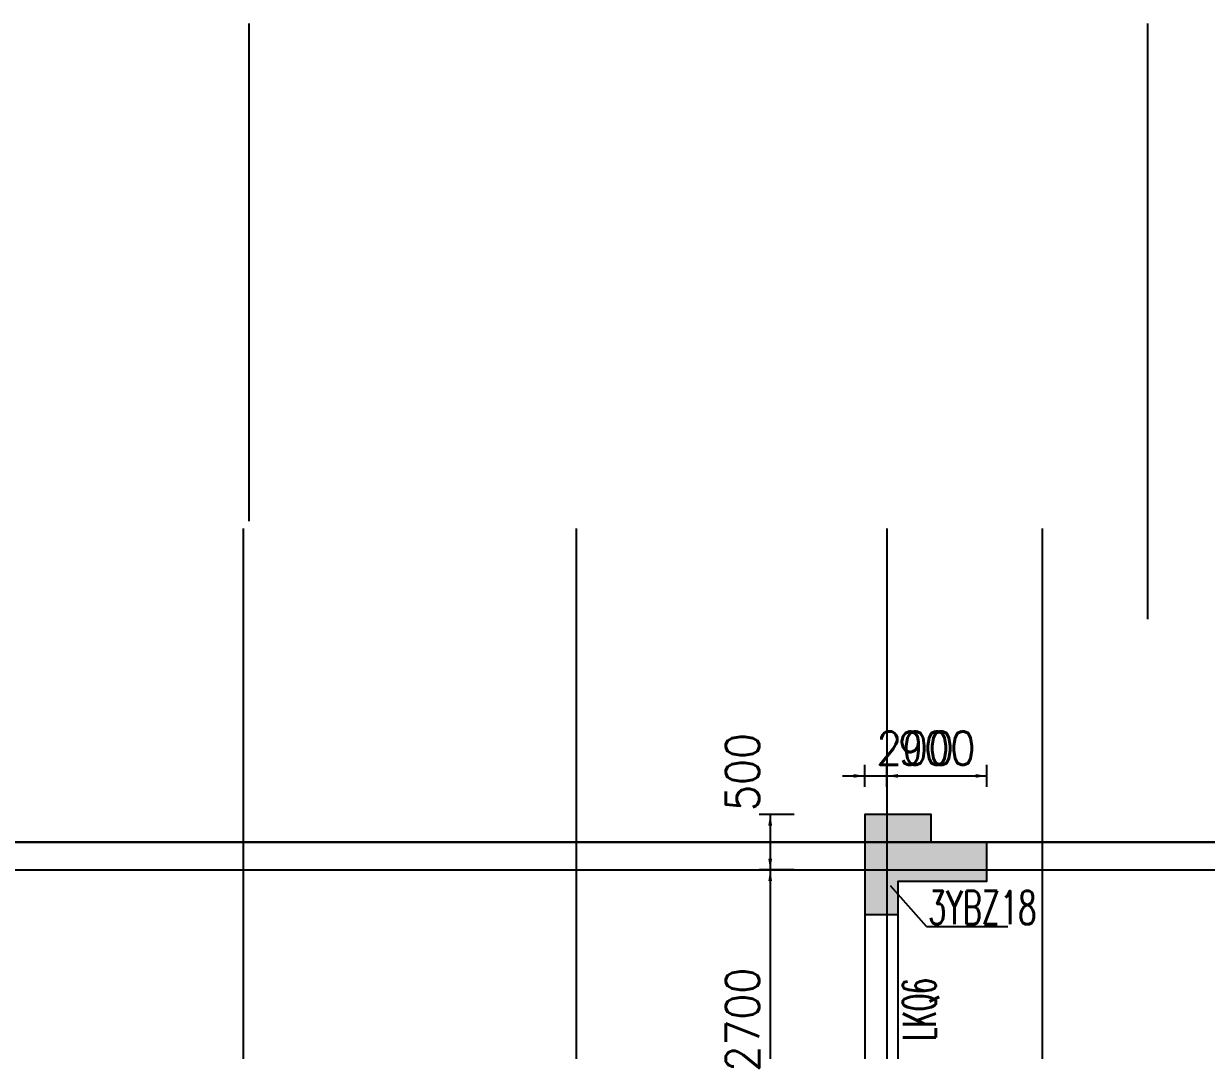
# Model space of a CAD drawing. Extents: x 387171 to 699106, y 11966 to 245688.
# Drawn here: x 498327 to 508987, y 229662 to 238913 of the extents above; entities that cross this region are included whole.
import ezdxf

# ---------------------------------------------------------------- set-up
doc = ezdxf.new("R2010")
doc.units = 0
doc.header["$LTSCALE"] = 100
doc.header["$MEASUREMENT"] = 0
for name, color, linetype in [('b边缘构件', 235, 'Continuous'), ('DOTE', 253, 'Continuous'), ('Q-TEXT', 2, 'Continuous'), ('wall-主楼', 2, 'Continuous'), ('Y阴影', 254, 'Continuous'), ('小尺寸', 4, 'Continuous'), ('边缘构件标注', 1, 'Continuous')]:
    doc.layers.add(name, color=color, linetype=linetype)
doc.styles.get("Standard").update_dxf_attribs({"font": 'standard'})
doc.dimstyles.get("Standard").update_dxf_attribs({"dimtxt": 300, "dimasz": 100, "dimexe": 100, "dimexo": 250, "dimgap": 100, "dimtad": 0, "dimtoh": 1, "dimdec": 0, "dimdsep": 46, "dimcen": 0.09, "dimclrt": 7, "dimadec": 0, "dimazin": 0, "dimtfac": 1, "dimtdec": 4, "dimtofl": 0, "dimtmove": 0, "dimatfit": 3, "dimfxl": 1, "dimtolj": 1, "dimtzin": 0, "dimarcsym": 0})

# ---------------------------------------------------------------- blocks, each defined once
blk = doc.blocks.new('*D2259')
at = {"layer": '小尺寸', "color": 0, "linetype": 'ByBlock', "lineweight": -2}
for p, q in [((505908, 232038), (505908, 232235)), ((506108, 232038), (506108, 232235)), ((505708, 232135), (506308, 232135))]:
    blk.add_line(p, q, dxfattribs=at)
for points in [[(505908, 232135), (505808, 232118), (505808, 232152)], [(506108, 232135), (506208, 232152), (506208, 232118)]]:
    blk.add_solid(points, dxfattribs=at)
at = {"layer": '小尺寸', "color": 7, "linetype": 'Continuous', "lineweight": -2, "insert": (506363, 232385), "char_height": 300, "width": 566.67, "attachment_point": 5, "rotation": 359.9997}
blk.add_mtext('200', dxfattribs=at)
blk = doc.blocks.new('*D775')
at = {"layer": '小尺寸', "color": 0, "linetype": 'ByBlock', "lineweight": -2}
for p, q in [((506108, 232038), (506108, 232235)), ((507008, 232038), (507008, 232235)), ((506108, 232135), (507008, 232135))]:
    blk.add_line(p, q, dxfattribs=at)
for points in [[(506108, 232135), (506208, 232152), (506208, 232118)], [(507008, 232135), (506908, 232118), (506908, 232152)]]:
    blk.add_solid(points, dxfattribs=at)
at = {"layer": '小尺寸', "color": 7, "linetype": 'Continuous', "lineweight": -2, "insert": (506558, 232385), "char_height": 300, "width": 556.67, "attachment_point": 5, "rotation": 359.9997}
blk.add_mtext('900', dxfattribs=at)
blk = doc.blocks.new('*D1870')
at = {"layer": '小尺寸', "color": 0, "linetype": 'ByBlock', "lineweight": -2}
for p, q in [((505271, 231788), (504956, 231788)), ((505056, 231788), (505056, 231288)), ((505271, 231288), (504956, 231288))]:
    blk.add_line(p, q, dxfattribs=at)
for points in [[(505056, 231788), (505073, 231688), (505039, 231688)], [(505056, 231288), (505039, 231388), (505073, 231388)]]:
    blk.add_solid(points, dxfattribs=at)
at = {"layer": '小尺寸', "color": 7, "linetype": 'Continuous', "lineweight": -2, "insert": (504806, 232171), "char_height": 300, "width": 566.67, "attachment_point": 5, "rotation": 90}
blk.add_mtext('500', dxfattribs=at)
blk = doc.blocks.new('*D1668')
at = {"layer": '小尺寸', "color": 0, "linetype": 'ByBlock', "lineweight": -2}
for p, q in [((505271, 231288), (504956, 231288)), ((505056, 231288), (505056, 228588)), ((505271, 228588), (504956, 228588))]:
    blk.add_line(p, q, dxfattribs=at)
for points in [[(505056, 231288), (505073, 231188), (505039, 231188)], [(505056, 228588), (505039, 228688), (505073, 228688)]]:
    blk.add_solid(points, dxfattribs=at)
at = {"layer": '小尺寸', "color": 7, "linetype": 'Continuous', "lineweight": -2, "insert": (504806, 229938), "char_height": 300, "width": 780, "attachment_point": 5, "rotation": 90}
blk.add_mtext('2700', dxfattribs=at)

msp = doc.modelspace()

# ---------------------------------------------------------------- hatches: boundary and pattern name
at = {"layer": 'Y阴影'}
msp.add_hatch(color=256, dxfattribs=at).paths.add_polyline_path([(505908.1, 230887.5), (506208.1, 230887.5), (506208.1, 231187.5), (507008.1, 231187.5), (507008.1, 231537.9), (506508.1, 231537.9), (506508.1, 231787.9), (505908.1, 231787.9)], flags=0)

# ---------------------------------------------------------------- linework, layer by layer
at = {"color": 6, "lineweight": 30}
msp.add_lwpolyline([(476181.3, 232428.8), (494258.1, 233154.4), (494258.1, 231537.9), (540808.1, 231537.9), (540808.1, 232387.9), (590208.1, 232387.9), (590208.1, 232187.9), (593108.1, 232187.9), (593108.1, 230737.9), (608058.1, 230737.9), (608058.1, 231687.9), (648158.1, 231687.9), (648158.1, 230737.9), (657058.1, 230737.9), (657158.1, 196187.9), (658248.2, 196187.9), (663075.9, 83077.9), (659946, 47787.8), (654318.1, 48286.9), (653832.2, 42808.4), (496133.5, 56794.9), (482757.4, 68610.1), (476181.3, 232428.8)], dxfattribs=at)
at = {"layer": 'b边缘构件'}
msp.add_lwpolyline([(505908.1, 230887.5), (506208.1, 230887.5), (506208.1, 231187.5), (507008.1, 231187.5), (507008.1, 231537.9), (506508.1, 231537.9), (506508.1, 231787.9), (505908.1, 231787.9)], close=True, dxfattribs=at)
at = {"layer": 'DOTE'}
for p, q in [((500358.1, 238913.1), (500358.1, 234431.4)), ((508458.1, 238913.1), (508458.1, 233548.4)), ((500308.1, 218687.9), (500308.1, 234364.9)), ((503308.1, 234364.9), (503308.1, 224087.9)), ((506108.1, 234364.9), (506108.1, 228587.9)), ((507508.1, 234364.9), (507508.1, 224087.9)), ((487407, 231287.9), (540908.1, 231287.9))]:
    msp.add_line(p, q, dxfattribs=at)
at = {"layer": 'wall-主楼'}
msp.add_lwpolyline([(505508.1, 228287.9), (506208.1, 228287.9), (506208.1, 231187.9), (507008.1, 231187.9), (507008.1, 231537.9), (506508.1, 231537.9), (506508.1, 231787.9), (505908.1, 231787.9), (505908.1, 228687.9), (505508.1, 228687.9)], close=True, dxfattribs=at)
at = {"layer": '边缘构件标注', "color": 200}
for q in [(506139, 231144.4), (507197.5, 230778.6)]:
    msp.add_line((506463.9, 230778.7), q, dxfattribs=at)

# ---------------------------------------------------------------- texts
at = {"layer": 'Q-TEXT', "color": 3, "width": 0.6}
msp.add_text('LKQ6', height=300, rotation=90, dxfattribs=at).set_placement((506550, 229749.7))
at = {"layer": '边缘构件标注', "color": 200, "width": 0.7}
msp.add_text('3YBZ18', height=300, rotation=359.99828, dxfattribs=at).set_placement((506480, 230798.2))

# ---------------------------------------------------------------- dimensions: what is measured, and where the dimension line sits
at = {"layer": '小尺寸'}
for p1, p2, distance, picture, middle in [((505908.1, 231787.9), (506108.1, 231787.9), 347.2, '*D2259', (505880.2, 232385.1)), ((505521.3, 231787.9), (505521.3, 231287.9), -465.4, '*D1870', (504805.9, 231537.9))]:
    dim = msp.add_aligned_dim(p1=p1, p2=p2, distance=distance, dimstyle='Standard', dxfattribs=at)
    dim.commit()
    dim.dimension.update_dxf_attribs({"geometry": picture, "text_midpoint": middle})
for base, p1, p2, angle, picture, middle in [((507008.1, 232135.1), (506108.1, 231787.9), (507008.1, 231787.9), 179.99972, '*D775', (506558.1, 232385.1)), ((505055.9, 228587.8), (505521.3, 231287.9), (505521.3, 228587.8), 90, '*D1668', (504805.9, 229937.8))]:
    dim = msp.add_linear_dim(base=base, p1=p1, p2=p2, angle=angle, dimstyle='Standard', dxfattribs=at)
    dim.commit()
    dim.dimension.update_dxf_attribs({"geometry": picture, "text_midpoint": middle})

doc.saveas('drawing.dxf')
